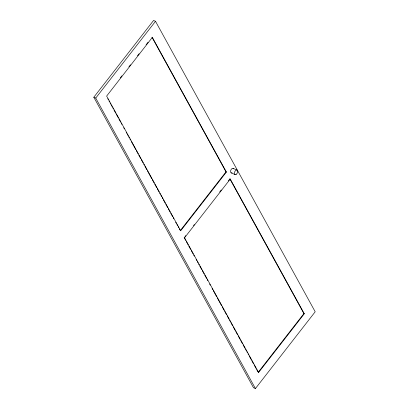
<?xml version="1.0" encoding="UTF-8"?>
<svg xmlns="http://www.w3.org/2000/svg" width="409" height="409" viewBox="0 0 409 409"><rect width="100%" height="100%" fill="white"/><g stroke="black" fill="none" stroke-linecap="round" stroke-linejoin="round"><path stroke-width="0.61" d="M93.804 97.23L153.574 20.45L155.507 21.299L315.196 311.77L255.426 388.55L253.493 387.701L93.804 97.23L95.737 98.078L255.426 388.55M95.737 98.078L155.507 21.299M120.318 77.848L121.877 75.844M128.912 66.81L130.471 64.801M137.506 55.767L139.07 53.763M146.1 44.729L148.053 42.219M152.347 37.372L106.637 96.084L180.676 230.763L226.387 172.051L152.347 37.372L151.959 37.199L226.003 171.877L226.387 172.051M226.003 171.877L180.292 230.594L180.676 230.763M184.94 236.627L185.722 235.62M193.534 225.584L194.316 224.582M219.71 191.959L221.274 189.955M228.304 180.921L229.868 178.912L230.252 179.081L304.296 313.759L258.585 372.476L258.197 372.308L303.907 313.591L229.868 178.912M258.585 372.476L184.546 237.798L230.252 179.081M233.038 168.339L236.898 170.032M231.295 172.915L235.16 174.612M184.546 237.798L184.157 237.629L185.696 240.42M303.907 313.591L304.296 313.759M107.787 98.712L108.4 99.827M109.014 100.946L109.632 102.066M110.246 103.18L110.859 104.3M111.473 105.415L112.086 106.534M112.705 107.654L113.319 108.768M113.932 109.888L115.778 113.242M116.391 114.356L118.232 117.71M118.845 118.83L120.691 122.184M121.304 123.298L121.918 124.418M123.763 127.772L124.377 128.886M126.223 132.24L126.836 133.36M127.45 134.474L128.063 135.594M128.677 136.713L129.295 137.828M129.909 138.948L130.522 140.062M131.442 141.739L135.747 149.566M136.361 150.681L138.201 154.035M138.815 155.154L140.66 158.508M141.274 159.622L143.119 162.976M143.733 164.096L144.346 165.21M144.96 166.33L146.805 169.684M147.419 170.798L151.719 178.626M152.332 179.74L154.178 183.094M154.791 184.214L156.637 187.567M157.25 188.682L159.096 192.036M159.709 193.155L160.323 194.27M160.936 195.39L161.55 196.504M162.163 197.624L162.782 198.743M163.395 199.858L165.236 203.212M165.855 204.331L167.695 207.685M168.309 208.8L170.154 212.153M170.768 213.273L172.613 216.627M173.227 217.741L173.84 218.861M175.686 222.215L176.299 223.329M176.913 224.449L177.526 225.563M178.14 226.683L178.753 227.803M179.372 228.917L179.986 230.037M186.31 241.54L188.15 244.894M188.769 246.013L190.609 249.362M191.223 250.482L193.068 253.836M193.682 254.95L194.295 256.07M196.141 259.424L196.755 260.543M197.368 261.658L197.982 262.777M198.6 263.892L199.214 265.012M199.827 266.131L201.668 269.48M202.286 270.6L204.127 273.953M204.74 275.073L206.586 278.422M207.199 279.541L207.813 280.661M209.659 284.01L210.272 285.129M212.118 288.483L212.731 289.603M213.345 290.717L216.724 296.868M217.337 297.982L221.637 305.804M222.256 306.924L224.096 310.278M224.71 311.397L226.555 314.746M227.169 315.866L229.014 319.219M229.628 320.334L230.241 321.454M230.855 322.573L232.701 325.927M233.314 327.042L235.16 330.395M235.773 331.515L237.614 334.864M238.227 335.983L240.073 339.337M240.686 340.457L242.532 343.805M243.145 344.925L244.986 348.279M245.604 349.393L246.218 350.513M246.832 351.633L247.445 352.747M248.058 353.867L248.677 354.986M249.291 356.101L251.131 359.455M251.75 360.574L253.59 363.923M254.204 365.043L256.049 368.397M256.663 369.516L257.89 371.75M232.097 172.792A2.454 1.411 -66.3 0 1 230.794 170.256A2.454 1.411 -66.3 0 1 233.605 168.83M236.387 174.198A2.454 1.411 -66.3 0 0 237.225 170.205A2.454 1.411 -66.3 0 0 234.48 172.557A2.454 1.411 -66.3 0 0 236.387 174.198"/></g></svg>
